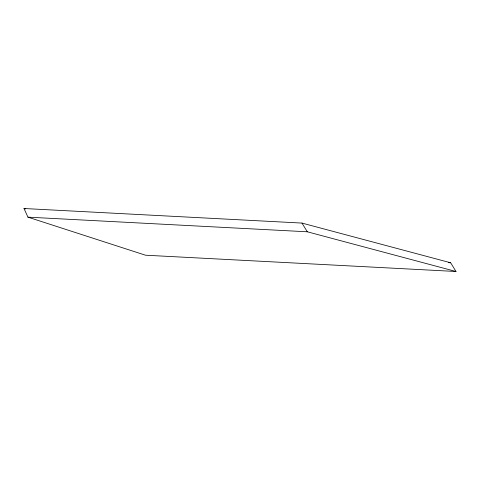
<?xml version="1.0" encoding="UTF-8"?>
<svg xmlns="http://www.w3.org/2000/svg" width="480" height="480" viewBox="0 0 480 480"><rect width="100%" height="100%" fill="white"/><g stroke="black" fill="none" stroke-linecap="round" stroke-linejoin="round"><path stroke-width="0.72" d="M24 208.512L301.974 223.08L450.66 262.776L456 271.488L145.5 255.21L27.948 217.152L24 208.512L25.422 208.974M27.948 217.152L307.314 231.792L456 271.488M448.416 262.662L450.66 262.776M301.974 223.08L307.314 231.792"/></g></svg>
